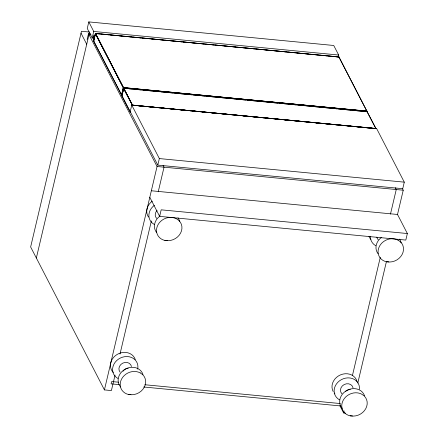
<?xml version="1.0" encoding="UTF-8"?>
<svg xmlns="http://www.w3.org/2000/svg" width="438" height="438" viewBox="0 0 438 438"><rect width="100%" height="100%" fill="white"/><g stroke="black" fill="none" stroke-linecap="round" stroke-linejoin="round"><path stroke-width="0.66" d="M93.48 38.593L93.721 41.265M130.727 111.192L130.623 112.659L121.808 95.796L123.773 88.153L132.429 105.191L123.549 88.361L123.773 88.153M93.705 40.865L93.623 41.134L95.506 33.392L123.483 87.584L121.687 95.342L93.71 41.156L95.424 33.403L338.99 57.066L333.302 56.425M366.787 111.296L366.787 111.011L366.874 111.301L123.396 87.857L95.353 33.43M121.978 95.922L121.835 95.856M121.759 95.216L93.562 40.876M375.722 128.323L375.87 128.608L132.172 105.065M367 111.706L367.258 111.827L365.642 111.575M375.815 128.619L375.809 128.339M338.809 56.825L366.929 111.29L123.483 87.584L121.66 95.314M93.354 38.599L93.464 37.717M123.27 87.797L121.605 95.32L123.39 87.584L95.424 33.403L93.623 41.134M367.17 111.745L123.724 88.197L121.824 95.818M367.071 111.581L375.864 128.383M93.579 37.827L93.956 35.494L95.32 35.626M338.831 56.962L95.292 33.529M338.213 56.995L338.673 55.029L333.745 45.486L88.804 21.9L87.261 28.448L92.188 37.997L93.551 38.122M87.135 39.436L88.498 33.66L90.54 33.857M36.349 258.015L88.991 34.613L91.027 34.81M92.188 37.997L93.732 31.448L88.804 21.9M93.885 41.577L93.453 39.25M122.114 95.013L123.746 88.158M131.756 105.109L130.212 111.657L157.8 165.115L402.746 188.701L404.285 182.153L376.696 128.695L131.756 105.109L159.344 158.567L157.8 165.115M115.052 375.076L111.4 390.576L104.425 389.902L157.061 166.5L88.498 33.66M120.012 354.008L151.362 220.971M158.238 191.773L164.036 167.168L163.095 165.345M159.64 216.372L161.179 209.824L407.356 233.531L405.812 240.079L159.64 216.372L149.801 197.314M345.522 413.122L343.622 412.935L344.093 410.943M352.393 375.705L380.293 257.303M390.461 214.133L396.259 189.534L395.317 187.71M357.802 383.026L386.475 261.349M397.436 214.806L403.234 190.201L402.292 188.378M93.765 36.929L93.956 35.494M132.336 105.175L375.881 128.537L367.022 111.624M132.205 105.115L375.864 128.471M95.281 33.6L123.341 87.764L366.885 111.082M123.549 88.361L132.375 105.016L123.62 88.191M167.256 240.604L164.912 240.38L168.154 240.692A12.981 11.268 -27.3 0 0 180.527 233.208A12.981 11.268 -27.3 0 0 178.994 220.555L176.514 218.797A13.02 11.3 -27.3 0 0 157.932 224.891A13.02 11.3 -27.3 0 0 164.891 240.44M388.813 261.94L386.469 261.716L389.71 262.028A12.981 11.268 -27.3 0 0 402.084 254.538A12.981 11.268 -27.3 0 0 400.551 241.886M130.957 394.682L128.608 394.452L131.849 394.764A12.981 11.268 -27.3 0 0 144.228 387.28A12.981 11.268 -27.3 0 0 142.695 374.627L140.209 372.869M352.508 416.012L350.165 415.788L353.406 416.1A12.981 11.268 -27.3 0 0 365.785 408.616A12.981 11.268 -27.3 0 0 364.246 395.963L361.766 394.205A13.02 11.3 -27.3 0 0 343.184 400.299A13.02 11.3 -27.3 0 0 350.143 415.848M123.319 87.616L366.929 111.153M93.732 31.448L338.673 55.029M89.631 32.045L81.468 31.262L30.644 246.961L104.425 389.902M96.798 33.649L99.514 33.912M100.871 34.044L104.271 34.372M105.629 34.503L109.029 34.832M110.387 34.963L117.866 35.681M119.224 35.812L122.624 36.14M123.981 36.272L131.455 36.989M132.813 37.12L136.213 37.449M137.57 37.58L140.97 37.903M142.328 38.035L145.049 38.298M146.407 38.429L149.807 38.758M151.165 38.889L154.565 39.212M155.923 39.343L158.638 39.606M160.001 39.738L163.396 40.066M164.759 40.197L168.154 40.526M169.511 40.652L176.99 41.375M178.348 41.506L181.748 41.834M183.106 41.96L190.585 42.683M191.943 42.815L195.337 43.143M196.7 43.274L200.095 43.597M201.458 43.729L204.174 43.992M205.531 44.123L208.931 44.452M210.289 44.583L213.689 44.906M215.047 45.037L217.768 45.3M219.126 45.432L222.526 45.76M223.884 45.891L227.284 46.214M228.641 46.346L236.115 47.069M237.478 47.2L240.873 47.523M242.23 47.654L249.709 48.377M251.067 48.508L254.467 48.832M255.825 48.963L259.225 49.291M260.583 49.423L263.298 49.686M264.661 49.817L268.056 50.146M269.419 50.271L272.814 50.6M274.177 50.731L281.65 51.454M283.008 51.585L286.408 51.908M287.766 52.04L295.245 52.763M296.603 52.894L299.997 53.217M301.36 53.348L308.834 54.071M310.192 54.203L313.592 54.526M314.949 54.657L318.349 54.985M319.707 55.117L322.428 55.38M323.786 55.511L327.186 55.834M328.544 55.965L331.944 56.294M124.381 88.339L127.776 88.668M129.139 88.799L132.533 89.128M133.891 89.259L141.37 89.976M142.728 90.108L146.128 90.436M147.486 90.567L159.717 91.745M161.08 91.876L173.311 93.053M174.669 93.184L178.069 93.513M179.427 93.644L186.906 94.362M188.263 94.493L191.658 94.822M193.021 94.953L200.494 95.67M201.852 95.802L205.252 96.13M206.61 96.261L218.847 97.439M220.204 97.57L232.436 98.747M233.799 98.878L237.193 99.207M238.551 99.338L246.03 100.056M247.388 100.187L250.788 100.516M252.146 100.647L259.619 101.364M260.982 101.496L264.377 101.824M265.74 101.955L277.971 103.133M279.329 103.264L282.729 103.587M284.087 103.718L291.566 104.441M292.923 104.572L296.323 104.901M297.681 105.027L305.155 105.75M306.512 105.881L309.912 106.21M311.27 106.335L323.507 107.518M324.865 107.649L337.096 108.827M338.459 108.958L341.854 109.281M343.211 109.412L350.69 110.135M352.048 110.266L355.448 110.59M356.806 110.721L364.285 111.444M121.95 95.714L130.579 112.643M132.429 105.191L137.187 105.646M138.545 105.777L141.266 106.04M143.303 106.237L145.339 106.434M147.382 106.631L150.776 106.954M152.139 107.086L154.855 107.348M156.897 107.545L159.613 107.808M161.649 108.005L164.37 108.263M165.728 108.394L168.449 108.657M170.486 108.854L173.207 109.117M175.244 109.314L177.28 109.511M179.323 109.703L182.038 109.965M184.08 110.162L186.796 110.425M188.838 110.622L190.875 110.819M192.912 111.011L196.312 111.34M197.669 111.471L200.39 111.734M202.427 111.931L204.469 112.128M206.506 112.325L209.906 112.648M211.264 112.78L213.985 113.042M216.022 113.239L218.737 113.502M220.779 113.699L223.495 113.957M224.858 114.088L227.574 114.351M229.616 114.548L232.332 114.811M234.368 115.008L236.411 115.199M238.447 115.397L241.168 115.659M243.205 115.856L245.926 116.119M247.963 116.316L249.999 116.508M252.042 116.705L255.436 117.034M256.799 117.165L259.515 117.428M261.557 117.625L263.594 117.822M265.631 118.014L269.031 118.342M270.388 118.474L273.109 118.736M275.146 118.933L277.867 119.196M279.904 119.388L282.625 119.651M283.983 119.782L286.698 120.045M288.741 120.242L291.456 120.505M293.498 120.696L295.535 120.893M297.577 121.091L300.293 121.353M302.329 121.55L305.051 121.813M307.087 122.01L309.129 122.202M311.166 122.399L314.566 122.728M315.924 122.859L318.645 123.122M320.682 123.319L322.718 123.511M324.761 123.708L328.155 124.036M329.518 124.168L332.234 124.43M334.276 124.627L336.992 124.885M339.028 125.082L341.75 125.345M343.107 125.476L345.828 125.739M347.865 125.936L350.586 126.193M352.623 126.39L354.66 126.587M356.702 126.785L359.417 127.047M361.459 127.244L364.175 127.507M366.217 127.699L368.254 127.896M370.291 128.093L373.691 128.422M159.344 158.567L404.285 182.153M157.061 166.5L403.234 190.201M151.345 190.765L397.518 214.472L407.356 233.531M118.441 382.193L111.641 381.536L111.093 383.852L119.251 384.635M144.814 384.734L340.26 403.551M143.73 386.995L340.89 405.977M338.963 56.945L366.945 111.219M398.071 240.133L400.518 241.913M339.855 405.643L343.622 412.935M81.014 33.189L86.719 44.243M128.586 394.512A13.02 11.3 -27.3 0 1 121.633 378.963A13.02 11.3 -27.3 0 1 140.198 372.886M117.959 378.487A13.02 11.3 -27.3 0 1 113.957 364.142A13.02 11.3 -27.3 0 1 129.374 356.806A13.02 11.3 -27.3 0 1 137.696 369.108M120.045 372.092A6.51 5.65 -27.3 0 1 122.832 363.113A6.51 5.65 -27.3 0 1 131.493 366.557M113.371 372.535A13.02 11.3 -27.3 0 1 117.17 354.43A13.02 11.3 -27.3 0 1 135.298 359.593M120.647 387.006A13.02 11.3 -27.3 0 1 125.158 369.163A13.02 11.3 -27.3 0 1 142.985 374.49M123.034 371.243A6.51 5.65 -27.3 0 1 128.224 368.205M339.516 399.823A13.02 11.3 -27.3 0 1 341.454 379.598A13.02 11.3 -27.3 0 1 359.434 389.229M341.936 393.789A6.51 5.65 -27.3 0 1 344.131 384.575A6.51 5.65 -27.3 0 1 353.044 387.893M334.922 393.866A13.02 11.3 -27.3 0 1 334.128 392.979M333.154 391.495A13.02 11.3 -27.3 0 1 340.556 374.851A13.02 11.3 -27.3 0 1 357.014 381.493M342.204 408.336A13.02 11.3 -27.3 0 1 341.136 406.907M340.846 406.398A13.02 11.3 -27.3 0 1 347.931 389.886A13.02 11.3 -27.3 0 1 364.542 395.826M345.702 391.342A6.51 5.65 -27.3 0 1 350.334 389.502M386.447 261.776A13.02 11.3 -27.3 0 1 379.489 246.227A13.02 11.3 -27.3 0 1 398.06 240.144M378.12 253.81A13.02 11.3 -27.3 0 1 381.525 237.38M399.533 239.115A13.02 11.3 -27.3 0 1 401.142 242.898M375.815 245.751A13.02 11.3 -27.3 0 1 370.433 236.411M378.24 239.717A6.51 5.65 -27.3 0 1 376.861 237.144M370.816 239.367A13.02 11.3 -27.3 0 1 368.96 236.356M156.569 232.474A13.02 11.3 -27.3 0 1 159.969 216.049M177.976 217.779A13.02 11.3 -27.3 0 1 179.585 221.568M154.258 224.415A13.02 11.3 -27.3 0 1 154.422 205.302M148.52 217.095A13.02 11.3 -27.3 0 1 152.276 201.146M156.684 218.381A6.51 5.65 -27.3 0 1 157.056 210.53"/></g></svg>
